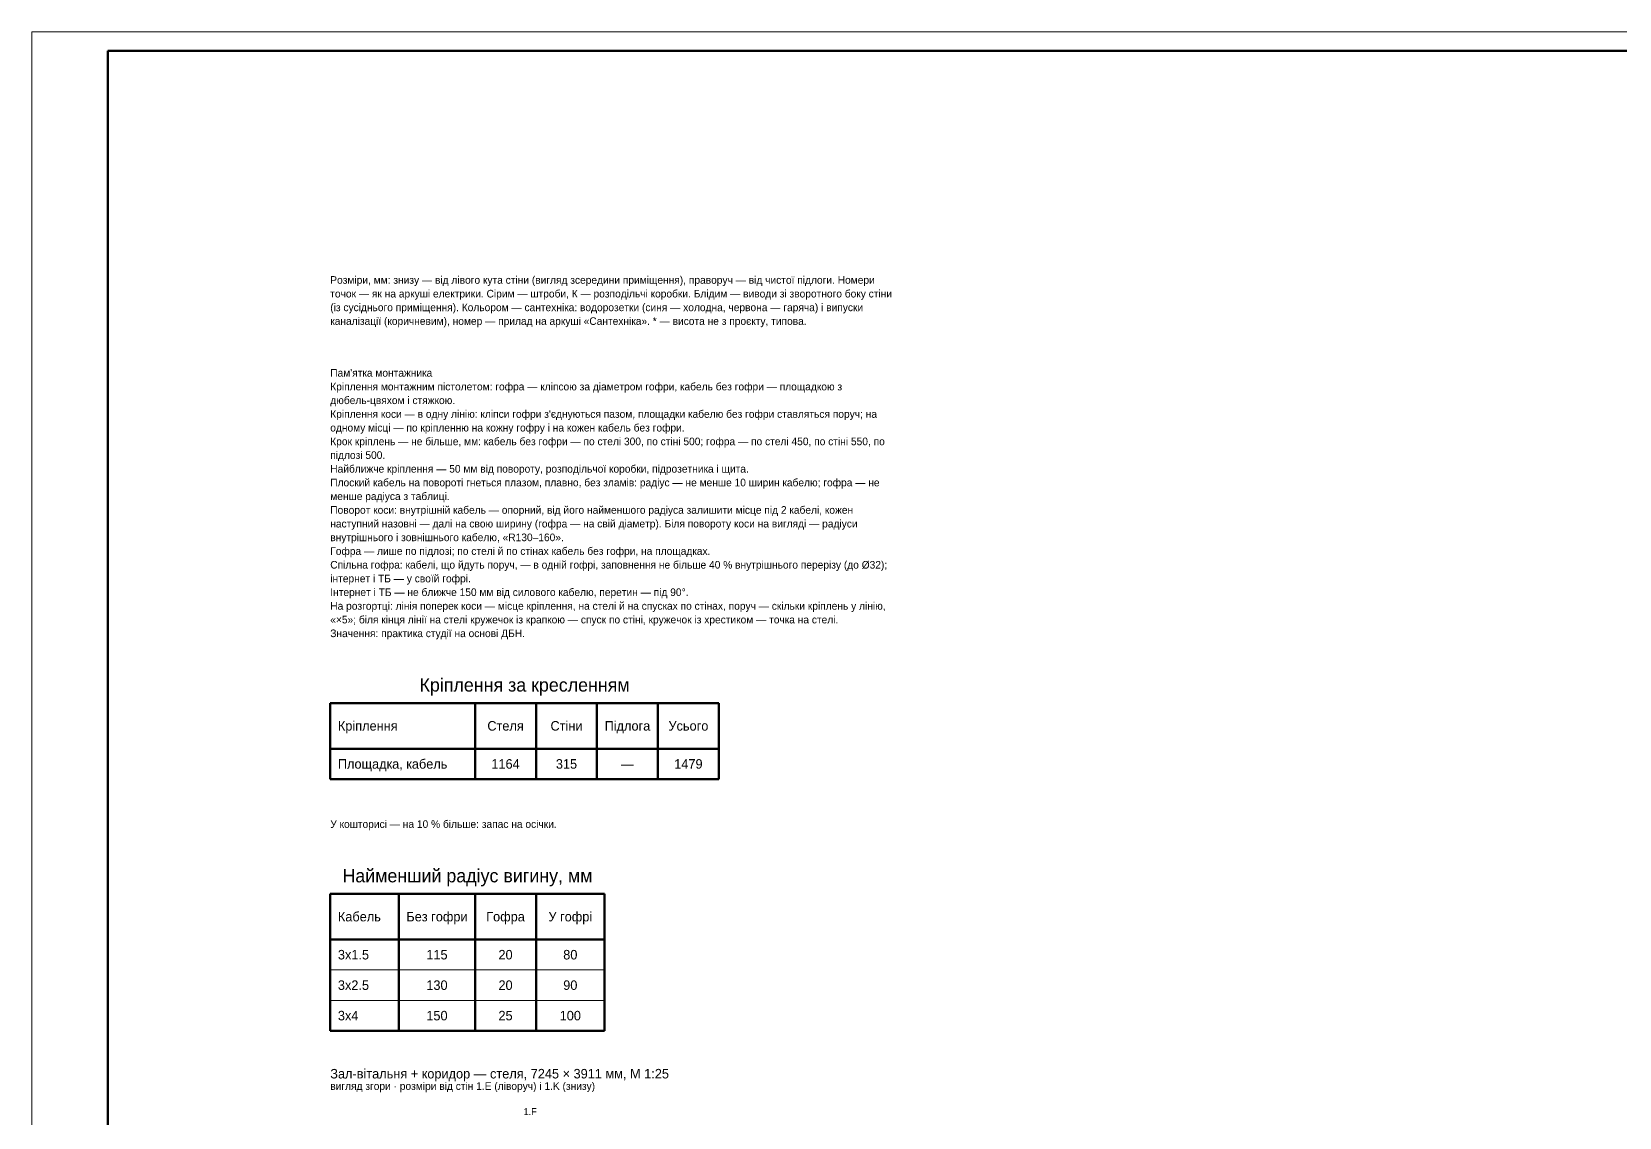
# Paper-space layout '08 Розгортки' of a CAD drawing. Header units: millimetres. Extents: x 0 to 841, y 0 to 594.
# Drawn here: x 0 to 416.7, y 308.9 to 594 of the extents above; entities that cross this region are included whole.
import ezdxf
from ezdxf.enums import TextEntityAlignment as Align

# ---------------------------------------------------------------- set-up
doc = ezdxf.new("R2010")
doc.units = ezdxf.units.MM
for name, color, linetype in [('A-SHEET', 7, 'Continuous'), ('A-TEXT', 7, 'Continuous'), ('E-ELEV', 7, 'Continuous')]:
    doc.layers.add(name, color=color, linetype=linetype)
doc.styles.add('PLEX_LIGHT', font='IBMPlexSans-Light.ttf')

psp = doc.layouts.new('08 Розгортки')

# ---------------------------------------------------------------- linework, layer by layer
at = {"layer": 'A-SHEET', "lineweight": 18}
for p, q in [((841, 594), (0, 594)), ((0, 594), (0, 0)), ((78.35, 347.61), (150.35, 347.61)), ((78.35, 339.61), (150.35, 339.61))]:
    psp.add_line(p, q, dxfattribs=at)
at = {"layer": 'A-SHEET', "lineweight": 50}
for p, q in [((836, 589), (20, 589)), ((20, 589), (20, 5)), ((78.35, 417.71), (180.35, 417.71)), ((78.35, 417.71), (78.35, 397.71)), ((116.35, 417.71), (116.35, 397.71)), ((132.35, 417.71), (132.35, 397.71)), ((148.35, 417.71), (148.35, 397.71)), ((164.35, 417.71), (164.35, 397.71)), ((180.35, 417.71), (180.35, 397.71)), ((78.35, 405.71), (180.35, 405.71)), ((78.35, 397.71), (180.35, 397.71)), ((78.35, 367.61), (150.35, 367.61)), ((78.35, 367.61), (78.35, 331.61)), ((96.35, 367.61), (96.35, 331.61)), ((116.35, 367.61), (116.35, 331.61)), ((132.35, 367.61), (132.35, 331.61)), ((150.35, 367.61), (150.35, 331.61)), ((78.35, 355.61), (150.35, 355.61)), ((78.35, 331.61), (150.35, 331.61))]:
    psp.add_line(p, q, dxfattribs=at)

# ---------------------------------------------------------------- texts
at = {"layer": 'A-TEXT', "style": 'PLEX_LIGHT'}
for s, height, p in [('Розміри, мм: знизу — від лівого кута стіни (вигляд зсередини приміщення), праворуч — від чистої підлоги. Номери', 2, (78.35, 528.81)), ('точок — як на аркуші електрики. Сірим — штроби, К — розподільчі коробки. Блідим — виводи зі зворотного боку стіни', 2, (78.35, 525.21)), ('(із сусіднього приміщення). Кольором — сантехніка: водорозетки (синя — холодна, червона — гаряча) і випуски', 2, (78.35, 521.61)), ('каналізації (коричневим), номер — прилад на аркуші «Сантехніка». * — висота не з проєкту, типова.', 2, (78.35, 518.01)), ("Пам'ятка монтажника", 2, (78.35, 504.41)), ('Кріплення монтажним пістолетом: гофра — кліпсою за діаметром гофри, кабель без гофри — площадкою з', 2, (78.35, 500.81)), ('дюбель-цвяхом і стяжкою.', 2, (78.35, 497.21)), ("Кріплення коси — в одну лінію: кліпси гофри з'єднуються пазом, площадки кабелю без гофри ставляться поруч; на", 2, (78.35, 493.61)), ('одному місці — по кріпленню на кожну гофру і на кожен кабель без гофри.', 2, (78.35, 490.01)), ('Крок кріплень — не більше, мм: кабель без гофри — по стелі 300, по стіні 500; гофра — по стелі 450, по стіні 550, по', 2, (78.35, 486.41)), ('підлозі 500.', 2, (78.35, 482.81)), ('Найближче кріплення — 50 мм від повороту, розподільчої коробки, підрозетника і щита.', 2, (78.35, 479.21)), ('Плоский кабель на повороті гнеться плазом, плавно, без зламів: радіус — не менше 10 ширин кабелю; гофра — не', 2, (78.35, 475.61)), ('менше радіуса з таблиці.', 2, (78.35, 472.01)), ('Поворот коси: внутрішній кабель — опорний, від його найменшого радіуса залишити місце під 2 кабелі, кожен', 2, (78.35, 468.41)), ('наступний назовні — далі на свою ширину (гофра — на свій діаметр). Біля повороту коси на вигляді — радіуси', 2, (78.35, 464.81)), ('внутрішнього і зовнішнього кабелю, «R130–160».', 2, (78.35, 461.21)), ('Гофра — лише по підлозі; по стелі й по стінах кабель без гофри, на площадках.', 2, (78.35, 457.61)), ('Спільна гофра: кабелі, що йдуть поруч, — в одній гофрі, заповнення не більше 40 % внутрішнього перерізу (до Ø32);', 2, (78.35, 454.01)), ('інтернет і ТБ — у своїй гофрі.', 2, (78.35, 450.41)), ('Інтернет і ТБ — не ближче 150 мм від силового кабелю, перетин — під 90°.', 2, (78.35, 446.81)), ('На розгортці: лінія поперек коси — місце кріплення, на стелі й на спусках по стінах, поруч — скільки кріплень у лінію,', 2, (78.35, 443.21)), ('«×5»; біля кінця лінії на стелі кружечок із крапкою — спуск по стіні, кружечок із хрестиком — точка на стелі.', 2, (78.35, 439.61)), ('Значення: практика студії на основі ДБН.', 2, (78.35, 436.01)), ('Кріплення', 2.5, (80.35, 411.71)), ('Площадка, кабель', 2.5, (80.35, 401.71)), ('У кошторисі — на 10 % більше: запас на осічки.', 2, (78.35, 385.91)), ('Кабель', 2.5, (80.35, 361.61)), ('3x1.5', 2.5, (80.35, 351.61)), ('3x2.5', 2.5, (80.35, 343.61)), ('3x4', 2.5, (80.35, 335.61))]:
    psp.add_text(s, height=height, dxfattribs=at).set_placement(p, align=Align.MIDDLE_LEFT)
for s, height, p in [('Кріплення за кресленням', 3.5, (129.35, 422.46)), ('Стеля', 2.5, (124.35, 411.71)), ('Стіни', 2.5, (140.35, 411.71)), ('Підлога', 2.5, (156.35, 411.71)), ('Усього', 2.5, (172.35, 411.71)), ('1164', 2.5, (124.35, 401.71)), ('315', 2.5, (140.35, 401.71)), ('—', 2.5, (156.35, 401.71)), ('1479', 2.5, (172.35, 401.71)), ('Найменший радіус вигину, мм', 3.5, (114.35, 372.36)), ('Без гофри', 2.5, (106.35, 361.61)), ('Гофра', 2.5, (124.35, 361.61)), ('У гофрі', 2.5, (141.35, 361.61)), ('115', 2.5, (106.35, 351.61)), ('20', 2.5, (124.35, 351.61)), ('80', 2.5, (141.35, 351.61)), ('130', 2.5, (106.35, 343.61)), ('20', 2.5, (124.35, 343.61)), ('90', 2.5, (141.35, 343.61)), ('150', 2.5, (106.35, 335.61)), ('25', 2.5, (124.35, 335.61)), ('100', 2.5, (141.35, 335.61))]:
    psp.add_text(s, height=height, dxfattribs=at).set_placement(p, align=Align.MIDDLE_CENTER)
at = {"layer": 'E-ELEV', "true_color": 0x29251f, "style": 'PLEX_LIGHT'}
for s, height, p in [('Зал-вітальня + коридор — стеля, 7245 × 3911 мм, М 1:25', 2.5, (78.35, 320.36)), ('вигляд згори · розміри від стін 1.E (ліворуч) і 1.K (знизу)', 2, (78.35, 317.11))]:
    psp.add_text(s, height=height, dxfattribs=at).set_placement(p, align=Align.MIDDLE_LEFT)
at = {"layer": 'E-ELEV', "true_color": 0x9a9288, "style": 'PLEX_LIGHT'}
psp.add_text('1.F', height=1.8, dxfattribs=at).set_placement((130.81, 310.41), align=Align.MIDDLE_CENTER)

doc.saveas('drawing.dxf')
